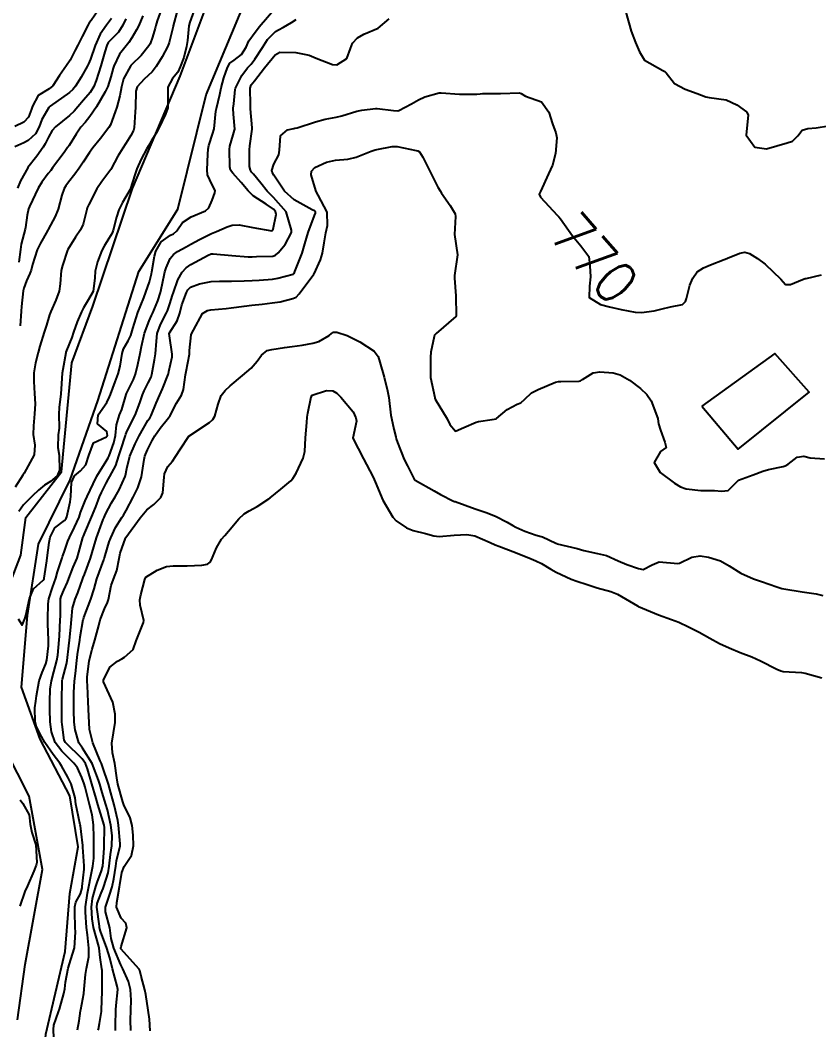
# Model space of a CAD drawing. Header units: metres. Extents: x 307586 to 320046, y 7427249 to 7434250.
# Drawn here: x 318966.1 to 319044, y 7429272.2 to 7429370.7 of the extents above; entities that cross this region are included whole.
import ezdxf
from ezdxf.enums import TextEntityAlignment as Align

# ---------------------------------------------------------------- set-up
doc = ezdxf.new("R2010")
doc.units = ezdxf.units.M
doc.header["$MEASUREMENT"] = 0
for name, color, linetype in [('Cotas', 45, 'Continuous'), ('Curvas de Nivel 1m', 11, 'Continuous'), ('Curvas de Nivel 5m', 15, 'Continuous'), ('Edificações', 30, 'Continuous'), ('Hidrografia', 140, 'Continuous')]:
    doc.layers.add(name, color=color, linetype=linetype)
doc.styles.add('Style-STANDARD', font='STANDARD.shx')

msp = doc.modelspace()

# ---------------------------------------------------------------- linework, layer by layer
at = {"layer": 'Curvas de Nivel 1m', "flags": 128}
for points, elevation in [([(318974.099, 7429372.194), (318973.007, 7429370.618), (318972.828, 7429370.388), (318972.722, 7429370.213), (318972.151, 7429369.052), (318971.717, 7429368.223), (318971.461, 7429367.732), (318970.958, 7429366.77), (318970.602, 7429366.235), (318969.92, 7429365.264), (318969.292, 7429364.254), (318968.92, 7429363.971), (318967.862, 7429363.322), (318967.298, 7429362.276), (318967.206, 7429361.971), (318966.892, 7429361.217), (318966.459, 7429360.713), (318965.564, 7429360.293)], 773), ([(318980.001, 7429372.125), (318979.456, 7429370.582), (318979.317, 7429370.135), (318979.246, 7429369.89), (318978.986, 7429368.997), (318978.765, 7429368.353), (318978.654, 7429368.143), (318977.891, 7429367.223), (318976.954, 7429366.302), (318976.888, 7429366.226), (318976.848, 7429366.161), (318976.172, 7429364.936), (318975.974, 7429364.17), (318975.822, 7429363.269), (318975.506, 7429362.174), (318975.358, 7429361.716), (318974.885, 7429360.438), (318974.735, 7429360.182), (318973.932, 7429359.129), (318973.169, 7429358.205), (318972.848, 7429357.755), (318972.251, 7429356.803), (318971.843, 7429356.22), (318971.408, 7429355.64), (318970.812, 7429354.86), (318970.538, 7429354.503), (318970.381, 7429354.236), (318970.171, 7429353.61), (318969.793, 7429352.24), (318969.498, 7429351.521), (318968.824, 7429350.249), (318968.801, 7429350.211), (318968.761, 7429350.129), (318968.091, 7429348.911), (318967.743, 7429348.265), (318967.283, 7429346.836), (318967.15, 7429346.273), (318967.039, 7429345.944), (318966.698, 7429345.252), (318966.449, 7429344.52), (318966.399, 7429344.283), (318966.213, 7429342.739), (318966.181, 7429342.285), (318966.093, 7429340.841)], 769), ([(318981.447, 7429371.677), (318981.017, 7429370.11), (318981.002, 7429370.043), (318980.621, 7429368.473), (318980.488, 7429368.117), (318979.936, 7429367.099), (318979.359, 7429366.134), (318978.948, 7429365.624), (318978.182, 7429364.906), (318977.503, 7429364.154), (318977.359, 7429363.723), (318977.343, 7429362.156), (318977.318, 7429361.736), (318977.221, 7429360.157), (318977.141, 7429359.895), (318976.872, 7429359.427), (318976.385, 7429358.639), (318976.095, 7429358.168), (318975.631, 7429357.386), (318974.965, 7429356.179), (318974.919, 7429356.092), (318974.83, 7429355.956), (318974.064, 7429354.941), (318973.577, 7429354.198), (318972.788, 7429352.691), (318972.638, 7429352.358), (318972.595, 7429352.212), (318972.22, 7429350.764), (318971.963, 7429350.218), (318971.481, 7429349.493), (318970.734, 7429348.285), (318970.713, 7429348.25), (318970.705, 7429348.23), (318970.228, 7429346.724), (318970.103, 7429346.236), (318969.992, 7429344.938), (318969.895, 7429344.238), (318969.57, 7429343.345), (318969.079, 7429342.246), (318968.963, 7429341.943), (318968.65, 7429340.934), (318968.441, 7429340.253), (318968.013, 7429338.869), (318967.836, 7429338.262), (318967.6, 7429337.263), (318967.442, 7429336.267), (318967.419, 7429335.428), (318967.497, 7429334.266), (318967.552, 7429333.264), (318967.507, 7429332.266), (318967.379, 7429331.115), (318967.372, 7429330.267), (318967.536, 7429329.236), (318967.47, 7429328.265), (318966.475, 7429326.484), (318966.394, 7429326.361), (318966.341, 7429326.281), (318965.618, 7429325.126)], 768), ([(318965.907, 7429312.284), (318966.297, 7429311.655), (318966.564, 7429312.276), (318966.638, 7429312.607), (318967.005, 7429314.27), (318967.38, 7429315.221), (318968.35, 7429316.056), (318968.426, 7429316.175), (318968.445, 7429316.249), (318968.681, 7429317.935), (318968.722, 7429318.247), (318968.905, 7429319.735), (318969.01, 7429320.244), (318969.483, 7429321.168), (318970.419, 7429321.884), (318970.578, 7429322.072), (318970.635, 7429322.228), (318970.966, 7429323.696), (318971.018, 7429324.224), (318971.097, 7429325.59), (318971.39, 7429326.221), (318971.965, 7429326.728), (318972.484, 7429327.292), (318972.777, 7429328.206), (318973.257, 7429329.454), (318974.521, 7429330.022), (318974.589, 7429330.113), (318974.599, 7429330.179), (318974.527, 7429330.543), (318973.64, 7429331.299), (318973.704, 7429332.193), (318974.555, 7429333.382), (318974.809, 7429333.929), (318974.892, 7429334.177), (318975.35, 7429335.404), (318975.636, 7429336.17), (318975.835, 7429336.933), (318976.046, 7429338.166), (318976.181, 7429338.603), (318976.631, 7429339.378), (318976.871, 7429339.925), (318976.945, 7429340.155), (318977.076, 7429340.582), (318977.58, 7429342.146), (318978.148, 7429343.601), (318978.353, 7429344.135), (318978.703, 7429345.148), (318978.903, 7429345.936), (318978.935, 7429346.128), (318979.194, 7429347.66), (318979.318, 7429348.124), (318979.832, 7429349.034), (318980.757, 7429349.693), (318981.035, 7429349.831), (318981.363, 7429350.104), (318981.936, 7429350.933), (318982.777, 7429351.487), (318984.153, 7429352.069), (318984.501, 7429352.351), (318984.799, 7429353.102), (318985.058, 7429353.809), (318985.104, 7429354.057), (318984.818, 7429354.618), (318984.349, 7429355.588), (318984.334, 7429356.067), (318984.384, 7429357.602), (318984.416, 7429358.067), (318984.488, 7429358.436), (318984.877, 7429359.64), (318984.977, 7429359.964), (318984.995, 7429360.059), (318985.174, 7429361.784), (318985.22, 7429362.057), (318985.563, 7429363.414), (318985.693, 7429364.052), (318985.953, 7429365.039), (318986.319, 7429366.046), (318986.546, 7429366.456), (318986.96, 7429366.745), (318987.672, 7429367.327), (318988.112, 7429368.029), (318988.374, 7429368.634), (318988.995, 7429369.48), (318989.225, 7429369.791), (318989.393, 7429370.014), (318991.022, 7429371.906)], 767), ([(318983.017, 7429371.522), (318982.627, 7429370.474), (318982.541, 7429370.095), (318982.393, 7429368.685), (318982.306, 7429368.097), (318982.035, 7429367.026), (318981.707, 7429366.102), (318981.463, 7429365.59), (318980.942, 7429364.976), (318980.477, 7429364.117), (318980.487, 7429362.538), (318980.493, 7429362.116), (318980.277, 7429361.499), (318979.613, 7429360.129), (318979.358, 7429359.651), (318978.864, 7429358.866), (318978.59, 7429358.409), (318978.446, 7429358.144), (318977.885, 7429357.107), (318977.452, 7429356.154), (318977.299, 7429355.684), (318976.813, 7429354.16), (318976.07, 7429352.887), (318975.724, 7429352.171), (318975.491, 7429351.458), (318975.163, 7429350.176), (318975.052, 7429349.884), (318974.751, 7429349.376), (318974.294, 7429348.632), (318974.06, 7429348.19), (318973.619, 7429347.094), (318973.405, 7429346.2), (318973.38, 7429345.523), (318973.206, 7429344.202), (318972.673, 7429343.247), (318972.266, 7429342.615), (318972.06, 7429342.216), (318971.636, 7429341.237), (318971.293, 7429340.223), (318971.137, 7429339.723), (318970.616, 7429338.438), (318970.553, 7429338.291), (318970.537, 7429338.231), (318970.246, 7429336.584), (318970.197, 7429336.234), (318970.095, 7429334.71), (318970.056, 7429334.235), (318969.891, 7429332.895), (318969.86, 7429332.237), (318969.88, 7429330.885), (318969.807, 7429330.237), (318969.759, 7429328.983), (318969.883, 7429328.236), (318969.938, 7429326.775), (318969.713, 7429326.238), (318969.035, 7429325.674), (318968.459, 7429325.332), (318967.869, 7429324.842), (318967.308, 7429324.267), (318966.434, 7429323.389), (318965.949, 7429322.763)], 767), ([(319025.161, 7429371.439), (319025.653, 7429369.573), (319026.095, 7429368.466), (319026.491, 7429367.565), (319026.971, 7429366.771), (319028.737, 7429365.762), (319028.955, 7429365.646), (319029.071, 7429365.538), (319029.9, 7429364.483), (319030.937, 7429363.927), (319032.115, 7429363.498), (319032.929, 7429363.198), (319033.277, 7429363.135), (319034.925, 7429362.901), (319035.976, 7429362.391), (319036.907, 7429361.709), (319037.07, 7429361.438), (319036.883, 7429359.44), (319037.708, 7429358.264), (319038.87, 7429358.119), (319039.86, 7429358.413), (319040.876, 7429358.685), (319041.41, 7429358.852), (319041.91, 7429359.38), (319042.339, 7429359.925), (319042.89, 7429360.086), (319043.709, 7429360.175), (319044.893, 7429360.342)], 769), ([(318975.009, 7429370.829), (318974.521, 7429370.187), (318973.885, 7429369.301), (318973.421, 7429368.203), (318972.959, 7429366.868), (318972.753, 7429366.413), (318972.643, 7429366.213), (318972.052, 7429365.103), (318971.499, 7429364.224), (318971.243, 7429363.903), (318970.917, 7429363.601), (318969.004, 7429362.258), (318968.902, 7429362.151), (318968.195, 7429360.962), (318967.93, 7429360.27), (318967.584, 7429359.561), (318966.862, 7429358.916), (318966.435, 7429358.709), (318965.583, 7429358.293)], 772), ([(318976.401, 7429370.774), (318976.107, 7429370.169), (318975.668, 7429369.498), (318974.983, 7429368.822), (318974.68, 7429368.482), (318974.544, 7429368.186), (318974.361, 7429367.584), (318973.944, 7429366.195), (318973.51, 7429364.779), (318973.286, 7429364.205), (318972.917, 7429363.615), (318972.263, 7429362.862), (318971.723, 7429362.222), (318971.344, 7429361.78), (318970.894, 7429361.363), (318969.54, 7429360.25), (318969.225, 7429359.908), (318968.868, 7429359.263), (318968.528, 7429358.594), (318968.322, 7429358.265), (318967.705, 7429357.411), (318966.854, 7429356.28), (318966.832, 7429356.247), (318966.122, 7429354.979), (318965.821, 7429354.29)], 771), ([(318969.406, 7429270.635), (318969.346, 7429272.235), (318969.388, 7429272.673), (318969.84, 7429273.968), (318969.929, 7429274.229), (318970.341, 7429275.748), (318970.435, 7429276.222), (318970.526, 7429276.867), (318970.761, 7429278.217), (318971.038, 7429279.081), (318971.387, 7429280.208), (318971.473, 7429281.742), (318971.455, 7429282.207), (318971.437, 7429283.687), (318971.417, 7429284.208), (318971.513, 7429284.664), (318971.982, 7429285.471), (318972.132, 7429286.057), (318972.152, 7429286.198), (318972.324, 7429287.883), (318972.336, 7429288.197), (318972.204, 7429290.035), (318972.187, 7429290.199), (318972.056, 7429291.54), (318971.971, 7429292.11), (318971.955, 7429292.202), (318971.624, 7429293.753), (318971.508, 7429294.209), (318971.459, 7429294.843), (318971.052, 7429296.216), (318970.747, 7429296.848), (318970.13, 7429297.95), (318969.953, 7429298.232), (318969.324, 7429299.06), (318968.512, 7429300.247), (318968.169, 7429300.818), (318967.675, 7429301.755), (318967.557, 7429302.259), (318967.538, 7429303.601), (318967.612, 7429304.259), (318967.698, 7429304.77), (318967.961, 7429306.254), (318968.241, 7429307.044), (318968.601, 7429307.895), (318968.685, 7429308.246), (318968.854, 7429309.665), (318968.869, 7429310.244), (318968.786, 7429311.757), (318968.775, 7429312.245), (318968.815, 7429313.748), (318968.887, 7429314.244), (318969.252, 7429315.329), (318969.56, 7429316.238), (318969.736, 7429316.859), (318970.177, 7429318.232), (318970.228, 7429318.378), (318970.381, 7429318.795), (318970.756, 7429319.868), (318970.903, 7429320.225), (318971.4, 7429321.233), (318971.833, 7429322.216), (318971.99, 7429322.652), (318972.439, 7429323.79), (318972.622, 7429324.207), (318973.199, 7429325.462), (318973.584, 7429326.193), (318974.488, 7429327.649), (318974.682, 7429327.987), (318974.765, 7429328.177), (318975.238, 7429329.447), (318975.394, 7429330.171), (318975.497, 7429331.206), (318975.792, 7429332.168), (318976.005, 7429332.709), (318976.428, 7429334.161), (318976.464, 7429334.261), (318976.568, 7429334.47), (318977.129, 7429335.608), (318977.339, 7429336.149), (318977.551, 7429337.094), (318977.777, 7429338.143), (318977.931, 7429338.833), (318978.22, 7429340.136), (318978.655, 7429341.341), (318978.912, 7429341.876), (318979.031, 7429342.126), (318979.504, 7429343.298), (318979.772, 7429344.119), (318979.952, 7429344.865), (318980.202, 7429346.115), (318980.313, 7429346.518), (318980.726, 7429347.407), (318981.029, 7429347.808), (318981.439, 7429348.103), (318982.274, 7429348.561), (318982.744, 7429348.815), (318983.568, 7429349.261), (318984.76, 7429349.858), (318984.902, 7429349.917), (318985.242, 7429350.055), (318986.289, 7429350.524), (318986.769, 7429350.685), (318987.449, 7429350.709), (318988.767, 7429350.428), (318990.627, 7429350.129), (318990.766, 7429350.29), (318991.053, 7429351.715), (318990.989, 7429351.988), (318990.786, 7429352.216), (318990.077, 7429352.714), (318988.806, 7429353.519), (318988.321, 7429354.017), (318987.635, 7429354.846), (318986.83, 7429355.73), (318986.611, 7429356.042), (318986.526, 7429356.353), (318986.498, 7429358.044), (318986.543, 7429358.358), (318986.874, 7429359.477), (318986.998, 7429359.922), (318987.008, 7429360.039), (318986.898, 7429361.504), (318986.859, 7429362.04), (318986.862, 7429362.082), (318986.91, 7429362.512), (318987.06, 7429363.91), (318987.092, 7429364.038), (318987.698, 7429365.28), (318988.272, 7429366.027), (318988.6, 7429366.38), (318988.961, 7429366.841), (318989.714, 7429368.009), (318990.218, 7429368.767), (318990.996, 7429369.55), (318991.269, 7429369.717), (318991.774, 7429369.982), (318992.548, 7429370.434), (318993.01, 7429370.725)], 768), ([(318971.697, 7429272.202), (318971.832, 7429273.091), (318971.986, 7429274.054), (318972.012, 7429274.198), (318972.292, 7429275.77), (318972.345, 7429276.195), (318972.473, 7429277.608), (318972.572, 7429278.193), (318972.779, 7429279.322), (318972.802, 7429280.191), (318972.654, 7429281.474), (318972.561, 7429282.194), (318972.451, 7429283.702), (318972.461, 7429284.195), (318972.649, 7429285.527), (318972.787, 7429286.192), (318972.99, 7429287.203), (318973.192, 7429288.188), (318973.263, 7429288.949), (318973.287, 7429290.188), (318973.279, 7429290.96), (318973.232, 7429292.188), (318973.099, 7429293.163), (318972.845, 7429294.192), (318972.415, 7429295.89), (318972.336, 7429296.198), (318972.119, 7429296.81), (318971.668, 7429297.747), (318971.313, 7429298.212), (318970.15, 7429299.385), (318969.518, 7429300.236), (318969.153, 7429301.261), (318969.03, 7429302.242), (318968.987, 7429303.45), (318968.995, 7429304.242), (318969.033, 7429305.43), (318969.137, 7429306.241), (318969.374, 7429307.106), (318969.676, 7429308.236), (318969.758, 7429308.737), (318969.908, 7429310.234), (318969.929, 7429310.591), (318970.002, 7429312.233), (318970.013, 7429312.526), (318970.029, 7429314.233), (318970.082, 7429314.477), (318970.336, 7429315.071), (318970.704, 7429315.87), (318970.847, 7429316.225), (318971.262, 7429317.323), (318971.637, 7429318.217), (318971.824, 7429318.773), (318972.201, 7429320.212), (318972.255, 7429320.361), (318972.408, 7429320.684), (318973.062, 7429322.2), (318973.459, 7429323.22), (318973.828, 7429324.189), (318974.016, 7429324.62), (318974.463, 7429325.526), (318974.695, 7429325.952), (318974.842, 7429326.176), (318975.429, 7429327.225), (318975.729, 7429328.168), (318975.903, 7429328.765), (318976.349, 7429330.162), (318976.389, 7429330.296), (318976.527, 7429330.611), (318977.299, 7429332.149), (318977.756, 7429333.343), (318978.022, 7429334.138), (318978.183, 7429334.521), (318978.581, 7429335.314), (318978.856, 7429335.862), (318978.942, 7429336.127), (318979.201, 7429337.53), (318979.297, 7429338.123), (318979.384, 7429339.37), (318979.463, 7429340.122), (318979.773, 7429340.997), (318980.35, 7429342.113), (318980.445, 7429342.333), (318980.676, 7429343), (318980.96, 7429343.836), (318981.039, 7429344.107), (318981.456, 7429345.352), (318981.9, 7429346.098), (318982.287, 7429346.525), (318982.72, 7429346.844), (318984.407, 7429347.743), (318984.731, 7429347.868), (318984.91, 7429347.879), (318986.73, 7429347.716), (318988.307, 7429347.594), (318988.729, 7429347.589), (318989.133, 7429347.602), (318990.73, 7429347.656), (318990.978, 7429347.74), (318991.264, 7429347.985), (318991.936, 7429348.787), (318992.532, 7429349.972), (318992.558, 7429350.179), (318992.022, 7429351.978), (318990.804, 7429353.383), (318990.168, 7429353.996), (318989.57, 7429354.752), (318988.829, 7429355.643), (318988.65, 7429355.841), (318988.538, 7429356.023), (318988.468, 7429356.393), (318988.44, 7429358.024), (318988.479, 7429358.404), (318988.729, 7429360.022), (318988.729, 7429360.177), (318988.565, 7429362.023), (318988.544, 7429362.388), (318988.518, 7429364.024), (318988.621, 7429364.338), (318988.94, 7429364.749), (318989.924, 7429366.005), (318990.966, 7429367.268), (318991.423, 7429367.531), (318992.968, 7429367.514), (318994.273, 7429367.257), (318994.963, 7429366.967), (318996.552, 7429366.329), (318996.957, 7429366.302), (318997.936, 7429366.937), (318998.312, 7429367.907), (318998.48, 7429368.405), (318998.989, 7429368.943), (318999.601, 7429369.284), (319001.003, 7429369.87), (319002.075, 7429370.797)], 769), ([(318975.392, 7429272.164), (318975.394, 7429272.597), (318975.419, 7429274.164), (318975.44, 7429274.573), (318975.602, 7429276.163), (318975.562, 7429276.478), (318975.111, 7429278.168), (318974.834, 7429279.246), (318974.542, 7429280.174), (318973.94, 7429281.843), (318973.837, 7429282.181), (318973.812, 7429282.313), (318973.582, 7429284.184), (318973.614, 7429284.537), (318973.983, 7429285.527), (318974.182, 7429285.986), (318974.253, 7429286.177), (318974.659, 7429287.52), (318974.771, 7429288.172), (318974.903, 7429289.298), (318975.03, 7429290.17), (318975.072, 7429291.15), (318974.943, 7429292.171), (318974.594, 7429293.659), (318974.452, 7429294.176), (318974.1, 7429295.349), (318973.848, 7429296.183), (318973.735, 7429296.566), (318973.103, 7429298.19), (318972.155, 7429299.685), (318971.819, 7429300.205), (318971.444, 7429301.479), (318971.364, 7429302.212), (318971.325, 7429303.349), (318971.324, 7429304.219), (318971.331, 7429305.104), (318971.397, 7429306.218), (318971.491, 7429306.967), (318971.617, 7429308.216), (318971.682, 7429308.795), (318971.905, 7429310.214), (318971.956, 7429310.543), (318972.24, 7429312.211), (318972.252, 7429312.262), (318972.305, 7429312.421), (318972.991, 7429314.2), (318973.308, 7429315.226), (318973.577, 7429316.192), (318974.243, 7429318.053), (318974.294, 7429318.181), (318974.311, 7429318.244), (318974.377, 7429318.465), (318974.783, 7429319.79), (318974.918, 7429320.175), (318975.401, 7429321.182), (318976.02, 7429322.164), (318976.179, 7429322.409), (318976.43, 7429322.866), (318977.124, 7429324.15), (318977.554, 7429325.046), (318977.916, 7429326.138), (318978.174, 7429327.819), (318978.238, 7429328.134), (318978.308, 7429328.32), (318978.502, 7429328.765), (318978.97, 7429329.671), (318979.217, 7429330.123), (318979.758, 7429330.89), (318980.541, 7429331.876), (318980.648, 7429332.002), (318980.715, 7429332.108), (318981.339, 7429333.325), (318981.815, 7429334.098), (318982.031, 7429334.642), (318982.226, 7429336.094), (318982.272, 7429336.417), (318982.593, 7429338.09), (318982.594, 7429338.11), (318982.618, 7429338.443), (318982.754, 7429339.975), (318982.797, 7429340.088), (318982.981, 7429340.42), (318983.868, 7429342.072), (318984.369, 7429342.362), (318984.668, 7429342.427), (318986.166, 7429342.55), (318986.671, 7429342.602), (318987.917, 7429342.779), (318988.676, 7429342.867), (318989.698, 7429342.98), (318990.679, 7429343.084), (318991.454, 7429343.21), (318992.686, 7429343.514), (318993, 7429343.654), (318993.302, 7429343.961), (318994.712, 7429345.878), (318994.735, 7429345.917), (318994.751, 7429345.94), (318995.372, 7429347.288), (318995.569, 7429347.932), (318995.74, 7429348.938), (318995.889, 7429349.929), (318996.062, 7429350.635), (318996.016, 7429351.928), (318995.151, 7429353.593), (318994.938, 7429353.939), (318994.817, 7429354.383), (318994.456, 7429355.573), (318994.491, 7429355.945), (318994.837, 7429356.3), (318995.962, 7429356.809), (318996.844, 7429356.997), (318998.055, 7429357.118), (318998.847, 7429357.287), (319000.321, 7429357.878), (319000.704, 7429358.024), (319000.856, 7429358.059), (319002.368, 7429358.347), (319002.86, 7429358.355), (319004.714, 7429357.963), (319004.854, 7429357.924), (319005.027, 7429357.818), (319005.357, 7429357.306), (319006.101, 7429355.807), (319006.819, 7429354.364), (319007.03, 7429354.012), (319007.183, 7429353.794), (319008.003, 7429352.573), (319008.505, 7429351.774), (319008.538, 7429351.531), (319008.428, 7429349.775), (319008.733, 7429347.77), (319008.453, 7429345.774), (319008.449, 7429345.513), (319008.56, 7429343.772), (319008.592, 7429341.843), (319008.57, 7429341.771), (319006.646, 7429340.107), (319006.505, 7429339.941), (319006.443, 7429339.802), (319006.135, 7429338.29), (319006.108, 7429337.805), (319006.085, 7429336.318), (319006.107, 7429335.805), (319006.507, 7429333.867), (319006.53, 7429333.8), (319006.571, 7429333.692), (319007.709, 7429331.783), (319007.996, 7429331.236), (319008.531, 7429330.583), (319009.355, 7429330.942), (319010.54, 7429331.478), (319010.765, 7429331.523), (319012.111, 7429331.734), (319012.488, 7429331.786), (319012.544, 7429331.821), (319013.564, 7429332.709), (319014.566, 7429333.21), (319014.901, 7429333.363), (319015.293, 7429333.693), (319015.954, 7429334.312), (319016.582, 7429334.633), (319018.287, 7429335.351), (319018.591, 7429335.433), (319018.8, 7429335.439), (319020.591, 7429335.463), (319020.726, 7429335.494), (319020.92, 7429335.627), (319021.955, 7429336.265), (319022.604, 7429336.379), (319023.909, 7429336.285), (319024.601, 7429336.094), (319025.506, 7429335.571), (319026.585, 7429334.732), (319027.203, 7429334.175), (319027.627, 7429333.544), (319028.25, 7429331.832), (319028.299, 7429331.534), (319028.324, 7429331.317), (319028.535, 7429330.69), (319028.962, 7429329.526), (319029.062, 7429328.98), (319028.514, 7429328.613), (319027.91, 7429327.539), (319028.488, 7429326.546), (319029.905, 7429325.516), (319030.47, 7429325.169), (319031.012, 7429324.96), (319032.466, 7429324.799), (319033.784, 7429324.789), (319034.466, 7429324.749), (319035.127, 7429324.792), (319035.78, 7429325.447), (319036.127, 7429325.794), (319036.48, 7429325.932), (319037.569, 7429326.341), (319038.492, 7429326.697), (319039.058, 7429326.84), (319040.499, 7429327.154), (319040.683, 7429327.206), (319040.98, 7429327.385), (319041.834, 7429328.052), (319042.511, 7429328.142), (319043.128, 7429327.98), (319044.508, 7429327.874)], 771), ([(318976.883, 7429272.144), (318976.852, 7429273.164), (318976.872, 7429274.145), (318976.901, 7429275.101), (318976.845, 7429276.145), (318976.668, 7429276.936), (318976.098, 7429278.157), (318975.899, 7429278.556), (318975.228, 7429280.167), (318974.97, 7429281.132), (318974.835, 7429282.171), (318974.421, 7429283.713), (318974.405, 7429284.176), (318974.804, 7429285.348), (318975.054, 7429286.169), (318975.221, 7429286.948), (318975.405, 7429288.166), (318975.487, 7429288.7), (318975.842, 7429290.162), (318975.857, 7429290.35), (318975.682, 7429292.164), (318975.603, 7429292.629), (318975.252, 7429294.168), (318974.94, 7429295.332), (318974.692, 7429296.174), (318974.13, 7429297.895), (318974.008, 7429298.181), (318973.882, 7429298.437), (318973.173, 7429300.19), (318972.859, 7429301.511), (318972.807, 7429302.194), (318972.792, 7429302.797), (318972.734, 7429304.202), (318972.662, 7429305.768), (318972.628, 7429306.204), (318972.629, 7429306.596), (318972.831, 7429308.201), (318973.121, 7429309.346), (318973.386, 7429310.193), (318973.747, 7429311.638), (318973.899, 7429312.186), (318974.314, 7429313.26), (318974.614, 7429313.883), (318974.693, 7429314.176), (318974.969, 7429315.548), (318975.199, 7429316.172), (318975.517, 7429317.013), (318975.731, 7429318.166), (318975.851, 7429318.695), (318976.375, 7429320.16), (318976.383, 7429320.18), (318976.403, 7429320.208), (318977.78, 7429322.14), (318978.431, 7429322.913), (318979.113, 7429323.446), (318979.808, 7429324.116), (318979.993, 7429324.579), (318980.135, 7429326.113), (318980.173, 7429326.416), (318980.483, 7429327.155), (318980.945, 7429327.649), (318981.248, 7429328.102), (318981.723, 7429328.879), (318982.523, 7429330.09), (318984.537, 7429331.442), (318984.882, 7429331.714), (318985.084, 7429332.055), (318985.384, 7429333.228), (318985.695, 7429334.049), (318986.078, 7429334.545), (318986.583, 7429335.014), (318987.762, 7429336.022), (318988.6, 7429336.738), (318989.206, 7429337.405), (318989.622, 7429338), (318990.177, 7429338.437), (318990.622, 7429338.563), (318991.851, 7429338.751), (318992.626, 7429338.85), (318993.599, 7429338.985), (318994.631, 7429339.17), (318995.225, 7429339.343), (318996.205, 7429339.924), (318996.448, 7429340.119), (318996.646, 7429340.233), (318996.978, 7429340.247), (318997.962, 7429339.9), (318998.638, 7429339.593), (318999.22, 7429339.298), (319000.621, 7429338.384), (319000.983, 7429337.866), (319001.161, 7429337.311), (319001.572, 7429335.86), (319001.911, 7429334.526), (319002.04, 7429333.855), (319002.245, 7429332.155), (319002.288, 7429331.853), (319002.532, 7429330.788), (319002.712, 7429330.035), (319002.764, 7429329.846), (319002.877, 7429329.485), (319003.545, 7429327.834), (319003.861, 7429327.203), (319004.475, 7429325.98), (319004.608, 7429325.819), (319006.463, 7429324.774), (319007.091, 7429324.422), (319008.358, 7429323.771), (319008.452, 7429323.737), (319008.503, 7429323.719), (319010.442, 7429323.014), (319011.52, 7429322.656), (319012.432, 7429322.314), (319013.581, 7429321.713), (319014.117, 7429321.401), (319014.418, 7429321.241), (319015.284, 7429320.821), (319016.411, 7429320.442), (319017.029, 7429320.291), (319018.335, 7429319.651), (319018.403, 7429319.622), (319018.442, 7429319.61), (319020.395, 7429319.135), (319021.062, 7429318.954), (319022.389, 7429318.671), (319023.254, 7429318.465), (319024.386, 7429317.93), (319025.256, 7429317.571), (319026.378, 7429317.202), (319026.821, 7429317.108), (319027.714, 7429317.54), (319028.386, 7429317.842), (319030.205, 7429317.692), (319030.385, 7429317.724), (319031.572, 7429318.317), (319032.392, 7429318.43), (319033.212, 7429318.298), (319034.388, 7429317.941), (319035.23, 7429317.452), (319036.372, 7429316.726), (319037.585, 7429316.202), (319038.361, 7429315.94), (319039.873, 7429315.395), (319040.351, 7429315.244), (319040.534, 7429315.205), (319042.348, 7429314.925), (319043.711, 7429314.714), (319044.345, 7429314.554)], 772), ([(318978.765, 7429272.121), (318978.703, 7429273.253), (318978.567, 7429274.123), (318978.344, 7429275.647), (318978.26, 7429276.126), (318977.886, 7429277.436), (318977.751, 7429277.992), (318977.685, 7429278.133), (318975.922, 7429280.124), (318975.903, 7429280.16), (318975.898, 7429280.186), (318975.925, 7429280.326), (318976.492, 7429282.152), (318976.409, 7429282.615), (318975.952, 7429283.113), (318975.495, 7429284.165), (318975.51, 7429284.624), (318975.793, 7429286.162), (318975.818, 7429286.339), (318976.007, 7429287.566), (318976.231, 7429288.157), (318976.956, 7429289.219), (318977.136, 7429290.144), (318977.105, 7429291.196), (318977.008, 7429292.146), (318976.822, 7429292.9), (318976.186, 7429294.158), (318976.087, 7429294.433), (318975.63, 7429296.165), (318975.51, 7429296.775), (318975.314, 7429298.168), (318975.108, 7429299.211), (318975.026, 7429300.171), (318975.18, 7429301.163), (318975.351, 7429302.168), (318975.364, 7429302.996), (318975.118, 7429304.171), (318974.232, 7429306.13), (318974.225, 7429306.18), (318974.234, 7429306.297), (318974.845, 7429307.576), (318975.587, 7429308.167), (318976.017, 7429308.402), (318976.259, 7429308.539), (318977.116, 7429309.302), (318977.411, 7429310.143), (318978.105, 7429311.937), (318978.146, 7429312.132), (318977.808, 7429313.628), (318977.764, 7429314.138), (318977.852, 7429314.615), (318978.235, 7429316.132), (318978.355, 7429316.352), (318979.439, 7429317.042), (318980.366, 7429317.393), (318981.002, 7429317.468), (318982.367, 7429317.457), (318983.82, 7429317.521), (318984.369, 7429317.634), (318984.618, 7429317.81), (318984.739, 7429318.056), (318985.22, 7429319.223), (318985.726, 7429320.047), (318986.033, 7429320.418), (318986.411, 7429320.824), (318987.419, 7429322.025), (318987.932, 7429322.516), (318988.435, 7429322.804), (318989.216, 7429323.228), (318990.328, 7429323.991), (318990.396, 7429324.049), (318990.454, 7429324.093), (318991.514, 7429324.928), (318992.471, 7429325.75), (318992.676, 7429325.967), (318992.992, 7429326.477), (318993.699, 7429327.952), (318993.84, 7429328.612), (318993.911, 7429329.949), (318994.033, 7429331.443), (318994.083, 7429331.947), (318994.141, 7429332.354), (318994.463, 7429333.942), (318994.574, 7429334.086), (318995.962, 7429334.543), (318996.579, 7429334.512), (318996.957, 7429334.295), (318997.357, 7429333.908), (318998.552, 7429332.476), (318998.836, 7429331.887), (318998.877, 7429331.549), (318998.523, 7429329.89), (318999.581, 7429327.879), (319000.476, 7429326.172), (319000.617, 7429325.869), (319000.702, 7429325.636), (319001.445, 7429323.86), (319002.428, 7429322.191), (319002.742, 7429321.845), (319003.754, 7429321.168), (319004.414, 7429320.912), (319005.623, 7429320.596), (319006.409, 7429320.365), (319006.929, 7429320.313), (319008.41, 7429320.438), (319009.65, 7429320.518), (319010.409, 7429320.391), (319011.927, 7429319.735), (319012.4, 7429319.504), (319012.75, 7429319.372), (319014.389, 7429318.76), (319015.913, 7429318.152), (319016.377, 7429317.955), (319016.932, 7429317.672), (319017.84, 7429317.13), (319018.365, 7429316.842), (319019.825, 7429316.169), (319020.356, 7429315.961), (319021.369, 7429315.62), (319022.35, 7429315.319), (319023.696, 7429314.939), (319024.344, 7429314.678), (319026.275, 7429313.561), (319026.332, 7429313.525), (319026.396, 7429313.495), (319028.32, 7429312.684), (319029.599, 7429312.232), (319030.31, 7429311.968), (319031.268, 7429311.496), (319031.955, 7429311.141), (319032.298, 7429310.975), (319033.345, 7429310.417), (319034.287, 7429309.898), (319035.214, 7429309.451), (319036.279, 7429309.008), (319037.419, 7429308.568), (319038.271, 7429308.192), (319039.852, 7429307.394), (319040.26, 7429307.205), (319040.496, 7429307.15), (319042.258, 7429307.041), (319042.634, 7429306.979), (319044.251, 7429306.55)], 773), ([(318966.088, 7429294.647), (318966.363, 7429294.276), (318966.977, 7429293.172), (318967.079, 7429292.265), (318967.232, 7429291.44), (318967.613, 7429290.256), (318967.726, 7429288.545), (318967.66, 7429288.255), (318967.421, 7429287.673), (318966.793, 7429286.268), (318966.555, 7429285.7), (318966.077, 7429284.278)], 768)]:
    msp.add_lwpolyline(points, dxfattribs=dict(at, elevation=elevation))
at = {"layer": 'Curvas de Nivel 5m', "elevation": 770, "flags": 128}
for points in [[(318978.066, 7429371.096), (318977.651, 7429370.154), (318977.436, 7429369.716), (318976.984, 7429368.928), (318976.675, 7429368.466), (318976.421, 7429368.166), (318975.785, 7429367.351), (318975.219, 7429366.177), (318975.153, 7429365.975), (318974.942, 7429365.135), (318974.649, 7429364.184), (318974.394, 7429363.657), (318973.524, 7429362.201), (318972.893, 7429361.261), (318972.422, 7429360.68), (318972.024, 7429360.219), (318971.544, 7429359.552), (318970.856, 7429358.435), (318970.775, 7429358.31), (318970.719, 7429358.232), (318970.384, 7429357.772), (318969.256, 7429356.254), (318969.072, 7429356.014), (318968.825, 7429355.708), (318968.2, 7429354.878), (318967.843, 7429354.27), (318967.014, 7429352.506), (318966.922, 7429352.278), (318966.776, 7429351.637), (318966.599, 7429350.447), (318966.565, 7429350.282), (318966.195, 7429348.832), (318966.114, 7429348.286), (318965.949, 7429347.059)], [(318973.712, 7429272.181), (318973.722, 7429272.283), (318973.829, 7429272.826), (318974.023, 7429273.997), (318974.037, 7429274.178), (318974.095, 7429275.952), (318974.099, 7429276.178), (318974.072, 7429277.998), (318974.053, 7429278.178), (318973.909, 7429279.257), (318973.804, 7429280.181), (318973.77, 7429280.336), (318973.244, 7429282.187), (318973.111, 7429283.029), (318973.046, 7429284.189), (318973.145, 7429285.019), (318973.475, 7429286.185), (318973.597, 7429286.584), (318974.008, 7429287.721), (318974.129, 7429288.061), (318974.147, 7429288.179), (318974.281, 7429289.935), (318974.299, 7429290.177), (318974.307, 7429291.931), (318974.279, 7429292.178), (318974.07, 7429292.912), (318973.668, 7429294.184), (318973.494, 7429294.784), (318973.092, 7429296.19), (318972.666, 7429297.656), (318972.454, 7429298.197), (318972.14, 7429298.641), (318970.519, 7429300.225), (318970.388, 7429300.45), (318970.181, 7429301.997), (318970.153, 7429302.23), (318970.15, 7429302.263), (318970.144, 7429304.231), (318970.146, 7429304.289), (318970.184, 7429306.23), (318970.19, 7429306.274), (318970.235, 7429306.42), (318970.621, 7429307.855), (318970.683, 7429308.226), (318970.852, 7429309.647), (318970.917, 7429310.224), (318971.038, 7429311.48), (318971.098, 7429312.222), (318971.209, 7429313.326), (318971.464, 7429314.219), (318971.717, 7429314.831), (318972.193, 7429316.212), (318972.238, 7429316.328), (318972.357, 7429316.607), (318972.959, 7429318.201), (318973.282, 7429319.304), (318973.55, 7429320.193), (318974.2, 7429321.963), (318974.283, 7429322.182), (318974.426, 7429322.5), (318975.007, 7429323.605), (318975.343, 7429324.171), (318975.741, 7429324.88), (318976.326, 7429326.161), (318976.356, 7429326.279), (318976.481, 7429326.962), (318976.793, 7429328.155), (318977.306, 7429329.353), (318977.693, 7429330.142), (318978.538, 7429331.618), (318978.753, 7429331.916), (318978.88, 7429332.127), (318979.369, 7429333.307), (318979.708, 7429334.119), (318979.973, 7429334.722), (318980.527, 7429336.111), (318980.541, 7429336.163), (318980.596, 7429336.417), (318980.897, 7429337.82), (318980.912, 7429338.107), (318980.639, 7429339.88), (318980.61, 7429340.11), (318980.617, 7429340.137), (318980.644, 7429340.18), (318981.414, 7429341.344), (318981.65, 7429342.1), (318981.871, 7429342.902), (318982.305, 7429344.094), (318982.427, 7429344.362), (318982.698, 7429344.636), (318983.584, 7429344.959), (318984.704, 7429345.167), (318985.534, 7429345.222), (318986.705, 7429345.22), (318987.92, 7429345.236), (318988.706, 7429345.269), (318989.405, 7429345.304), (318990.707, 7429345.404), (318991.204, 7429345.488), (318992.712, 7429345.888), (318992.807, 7429345.969), (318992.886, 7429346.139), (318993.578, 7429347.957), (318993.859, 7429348.84), (318994.18, 7429349.949), (318994.78, 7429351.608), (318994.875, 7429351.846), (318994.873, 7429351.939), (318994.785, 7429352.054), (318994.548, 7429352.182), (318992.8, 7429353.14), (318991.858, 7429353.98), (318990.829, 7429355.56), (318990.671, 7429355.831), (318990.626, 7429355.993), (318990.839, 7429356.632), (318991.303, 7429357.531), (318991.375, 7429357.985), (318991.468, 7429359.39), (318992.162, 7429359.977), (318992.761, 7429360.095), (318992.884, 7429360.118), (318993.09, 7429360.172), (318994.891, 7429360.742), (318995.831, 7429360.993), (318996.896, 7429361.198), (318997.469, 7429361.343), (318998.902, 7429361.789), (318999.407, 7429361.892), (319000.731, 7429362.048), (319000.906, 7429362.053), (319002.499, 7429361.854), (319002.903, 7429361.832), (319003.021, 7429361.848), (319004.235, 7429362.508), (319004.919, 7429362.883), (319005.561, 7429363.176), (319006.93, 7429363.581), (319007.139, 7429363.589), (319008.928, 7429363.445), (319010.619, 7429363.445), (319010.929, 7429363.474), (319011.183, 7429363.494), (319012.93, 7429363.518), (319014.789, 7429363.56), (319014.93, 7429363.515), (319015.369, 7429363.253), (319016.918, 7429362.687), (319017.632, 7429361.673), (319017.998, 7429360.563), (319018.318, 7429359.666), (319018.408, 7429359.195), (319018.29, 7429357.659), (319017.985, 7429356.524), (319017.6, 7429355.668), (319016.816, 7429353.941), (319016.728, 7429353.767), (319016.706, 7429353.681), (319016.809, 7429353.414), (319018.448, 7429351.655), (319018.618, 7429351.489), (319018.779, 7429351.285), (319019.929, 7429349.638), (319020.753, 7429348.672), (319021.543, 7429347.622), (319021.638, 7429346.712), (319021.695, 7429345.62), (319021.613, 7429344.712), (319021.575, 7429343.621), (319022.683, 7429342.947), (319023.561, 7429342.715), (319024.676, 7429342.453), (319026.061, 7429342.177), (319026.672, 7429342.153), (319027.903, 7429342.313), (319028.678, 7429342.526), (319029.5, 7429342.702), (319030.684, 7429342.935), (319030.976, 7429343.219), (319031.075, 7429343.506), (319031.4, 7429344.809), (319031.672, 7429345.5), (319032.107, 7429346.111), (319032.728, 7429346.525), (319033.416, 7429346.796), (319034.741, 7429347.329), (319034.834, 7429347.367), (319035.055, 7429347.457), (319036.264, 7429347.929), (319036.749, 7429348.029), (319037.215, 7429347.901), (319037.978, 7429347.421), (319038.735, 7429346.885), (319040.262, 7429345.395), (319040.708, 7429344.896), (319041.213, 7429344.88), (319042.367, 7429345.373), (319042.626, 7429345.459), (319042.715, 7429345.484), (319044.23, 7429345.838)]]:
    msp.add_lwpolyline(points, dxfattribs=at)
at = {"layer": 'Edificações'}
msp.add_lwpolyline([(319032.549, 7429333.035), (319036.087, 7429328.824), (319043.016, 7429334.39), (319039.673, 7429338.166), (319032.549, 7429333.035)], dxfattribs=at)
at = {"layer": 'Hidrografia'}
for points in [[(318964.211, 7429313.392), (318966.15, 7429318.492), (318966.643, 7429322.171), (318970.139, 7429326.625), (318971.129, 7429337.254), (318973.182, 7429342.773), (318977.056, 7429354.246), (318981.691, 7429365.19), (318985.112, 7429374.347)], [(318971.036, 7429248.972), (318970.524, 7429252.918), (318968.616, 7429259.144), (318967.798, 7429262.417), (318968.007, 7429263.734), (318968.592, 7429271.798), (318970.48, 7429279.846), (318970.936, 7429285.497), (318971.735, 7429290.057), (318970.937, 7429295.04), (318968.05, 7429300.558), (318966.218, 7429305.625), (318966.807, 7429312.608), (318967.885, 7429319.582), (318970.979, 7429325.837), (318973.673, 7429333.537), (318977.662, 7429346.148), (318981.461, 7429352.237), (318984.235, 7429363.37), (318988.07, 7429372.547)], [(318965.846, 7429273.189), (318966.568, 7429278.59), (318968.276, 7429287.86), (318966.985, 7429294.994), (318964.708, 7429299.49)]]:
    msp.add_lwpolyline(points, dxfattribs=at)

# ---------------------------------------------------------------- texts
at = {"layer": 'Cotas', "style": 'Style-STANDARD'}
msp.add_text('770', height=4, rotation=311.31557, dxfattribs=at).set_placement((319022.095, 7429347.442, 770), align=Align.MIDDLE_CENTER)

doc.saveas('drawing.dxf')
